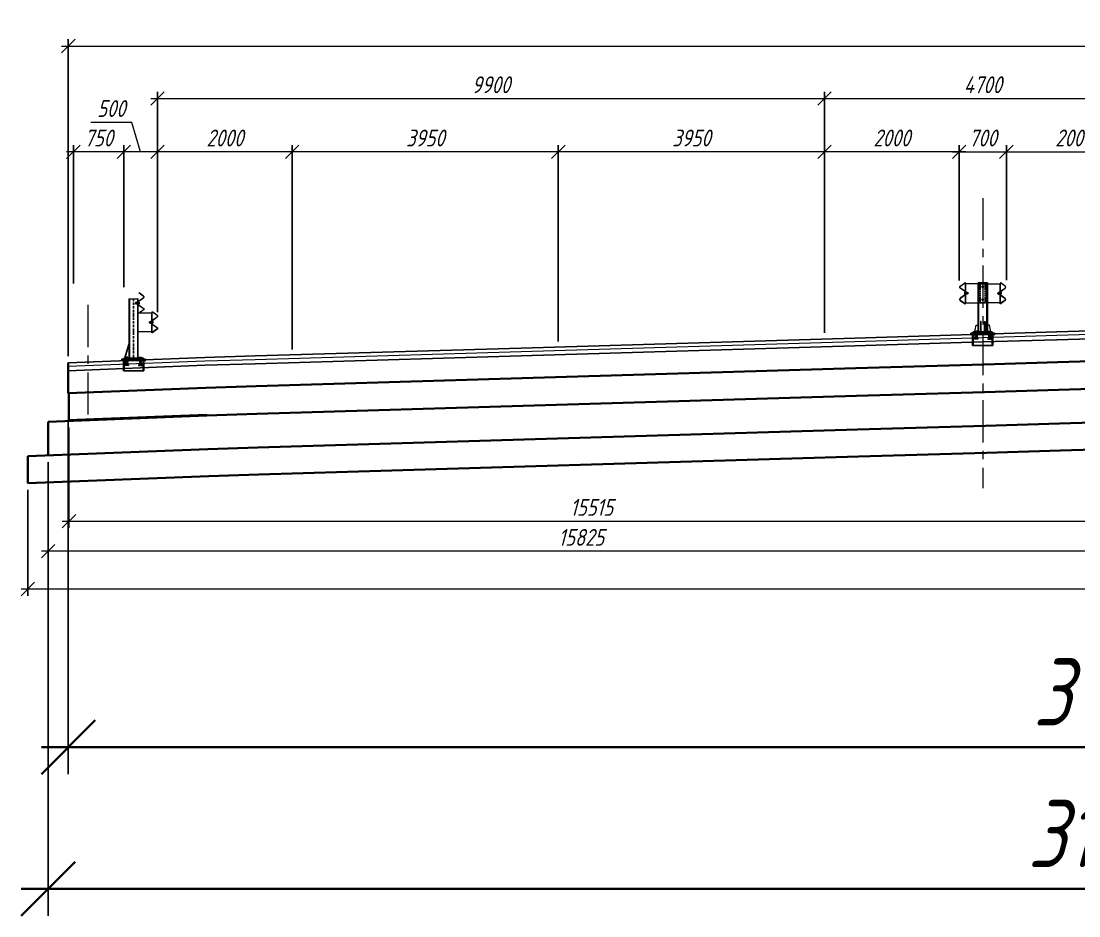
# Model space of a CAD drawing. Header units: millimetres. Extents: x 263685 to 14136308, y -2404013 to 2433772.
# Drawn here: x 6653597 to 6669297, y -219223 to -205944 of the extents above; entities that cross this region are included whole.
import ezdxf

# ---------------------------------------------------------------- set-up
doc = ezdxf.new("R2010")
doc.units = ezdxf.units.MM
for name, pattern in [('ACAD_ISO02W100', [15, 12, -3]), ('ACAD_ISO10W100', [18.5, 12, -3, 0.5, -3]), ('осевая', [2, 1.25, -0.25, 0.25, -0.25])]:
    doc.linetypes.add(name, pattern=pattern)
for name, color, linetype, lineweight in [('1-Бетон', 106, 'Continuous', 35), ('1-Тонкая', 5, 'Continuous', 20), ('ИС_Ось', 3, 'осевая', 18), ('ИС_Размер', 3, 'Continuous', 18)]:
    doc.layers.add(name, color=color, linetype=linetype, lineweight=lineweight)
doc.layers.add('Красный поперечник', color=1, linetype='Continuous')
doc.styles.add('0', font='isocpeur.ttf', dxfattribs={"width": 0.8, "oblique": 15})
doc.dimstyles.new('М100', dxfattribs={"dimscale": 100, "dimtxt": 2.5, "dimasz": 2, "dimexe": 1, "dimexo": 1, "dimgap": 0.8, "dimtad": 1, "dimdec": 0, "dimzin": 0, "dimdsep": 46, "dimtxsty": '0', "dimblk": 'OBLIQUE', "dimcen": 0.09, "dimdle": 1, "dimclrd": 256, "dimclre": 256, "dimclrt": 256, "dimadec": 4, "dimazin": 0, "dimtfac": 1, "dimtdec": 0, "dimtmove": 1, "dimatfit": 2, "dimfxl": 1, "dimtolj": 1, "dimtzin": 0, "dimlwd": -1, "dimarcsym": 0})
doc.dimstyles.new('М400нов', dxfattribs={"dimscale": 400, "dimtxt": 2.5, "dimasz": 2, "dimexe": 1, "dimexo": 1, "dimgap": 0.8, "dimtad": 1, "dimdec": 0, "dimzin": 0, "dimdsep": 46, "dimtxsty": '0', "dimblk": 'OBLIQUE', "dimcen": 0.09, "dimdle": 1, "dimclrd": 256, "dimclre": 256, "dimclrt": 256, "dimadec": 4, "dimazin": 0, "dimtfac": 1, "dimtdec": 0, "dimtmove": 1, "dimatfit": 2, "dimfxl": 1, "dimtolj": 1, "dimtzin": 0, "dimlwd": -1, "dimarcsym": 0})

# ---------------------------------------------------------------- blocks, each defined once
blk = doc.blocks.new('БР09')
at = {"lineweight": 15}
for p, q in [((-783, 48), (-724, 91)), ((-722, -28), (-783, 15)), ((-780, 45), (-722, 88)), ((-720, -25), (-780, 18)), ((-709, -874), (-709, 6)), ((-569, 6), (-709, 6)), ((-702, -874), (-702, 6)), ((-576, 6), (-576, -874)), ((-569, 6), (-569, -874)), ((-722, -90), (-783, -133)), ((-720, -93), (-780, -136)), ((-713, -44), (-713, -74)), ((-699, -37), (-702, -37)), ((-702, -37), (-702, -81)), ((-702, -81), (-699, -81)), ((-699, -81), (-699, -37)), ((-684, -46), (-699, -46)), ((-688, -54), (-699, -54)), ((-688, -65), (-699, -65)), ((-684, -72), (-699, -72)), ((-684, -46), (-690, -46)), ((-684, -72), (-690, -72)), ((-683, -49), (-683, -69)), ((-683, -49), (-683, -69)), ((-675, -46), (-682, -46)), ((-675, -72), (-682, -72)), ((-674, -49), (-674, -69)), ((-662, -54), (-674, -54)), ((-662, -65), (-674, -65)), ((-662, -54), (-662, -65)), ((-985, -237), (-924, -193)), ((-924, -313), (-985, -270)), ((-982, -240), (-922, -196)), ((-922, -310), (-982, -267)), ((-911, -188), (-917, -189)), ((-910, -192), (-916, -193)), ((-911, -188), (-910, -192)), ((-709, -204), (-911, -204)), ((-911, -204), (-911, -484)), ((-907, -204), (-907, -484)), ((-783, -166), (-734, -202)), ((-780, -163), (-732, -199)), ((-924, -375), (-985, -418)), ((-985, -451), (-924, -496)), ((-922, -378), (-982, -421)), ((-982, -448), (-922, -492)), ((-915, -329), (-915, -359)), ((-917, -499), (-911, -500)), ((-916, -495), (-910, -496)), ((-911, -484), (-709, -484)), ((-911, -500), (-910, -496)), ((-755, -874), (-755, -864)), ((-723, -864), (-755, -864)), ((-755, -874), (-755, -864)), ((-729, -864), (-755, -864)), ((-739, -874), (-755, -874)), ((-723, -874), (-755, -874)), ((-746, -874), (-746, -864)), ((-746, -874), (-746, -864)), ((-746, -874), (-746, -864)), ((-746, -874), (-746, -864)), ((-732, -874), (-732, -864)), ((-732, -874), (-732, -864)), ((-732, -874), (-732, -864)), ((-732, -874), (-732, -864)), ((-732, -874), (-732, -864)), ((-732, -874), (-732, -864)), ((-732, -874), (-732, -864)), ((-732, -874), (-732, -864)), ((-732, -874), (-732, -864)), ((-732, -874), (-732, -864)), ((-725, -864), (-729, -864)), ((-723, -872), (-723, -864)), ((-723, -874), (-723, -866)), ((-723, -874), (-723, -866)), ((-723, -872), (-723, -866)), ((-723, -874), (-723, -866)), ((-723, -874), (-723, -866)), ((-555, -872), (-555, -864)), ((-555, -864), (-523, -864)), ((-555, -874), (-555, -866)), ((-555, -874), (-555, -866)), ((-555, -872), (-555, -866)), ((-555, -874), (-555, -866)), ((-555, -874), (-555, -866)), ((-555, -874), (-523, -874)), ((-553, -864), (-549, -864)), ((-549, -864), (-523, -864)), ((-546, -874), (-546, -864)), ((-546, -874), (-546, -864)), ((-546, -874), (-546, -864)), ((-546, -874), (-546, -864)), ((-546, -874), (-546, -864)), ((-546, -874), (-546, -864)), ((-546, -874), (-546, -864)), ((-546, -874), (-546, -864)), ((-546, -874), (-546, -864)), ((-546, -874), (-546, -864)), ((-539, -874), (-523, -874)), ((-532, -874), (-532, -864)), ((-532, -874), (-532, -864)), ((-532, -874), (-532, -864)), ((-532, -874), (-532, -864)), ((-523, -874), (-523, -864)), ((-523, -874), (-523, -864))]:
    blk.add_line(p, q, dxfattribs=at)
for p, q in [((-724, 91), (-722, 88)), ((-734, -202), (-732, -199))]:
    blk.add_line(p, q)
at = {"lineweight": 15, "ltscale": 5}
for p, q in [((-904, -322), (-907, -322)), ((-907, -322), (-907, -366)), ((-907, -366), (-904, -366)), ((-904, -366), (-904, -322))]:
    blk.add_line(p, q, dxfattribs=at)
at = {"color": 7, "lineweight": 15}
for p, q in [((-890, -331), (-904, -331)), ((-893, -339), (-904, -339)), ((-893, -350), (-904, -350)), ((-890, -357), (-904, -357)), ((-890, -331), (-895, -331)), ((-890, -357), (-895, -357)), ((-889, -334), (-889, -354)), ((-889, -334), (-889, -354)), ((-881, -331), (-888, -331)), ((-881, -357), (-888, -357)), ((-880, -334), (-880, -354)), ((-868, -339), (-880, -339)), ((-868, -350), (-880, -350)), ((-868, -339), (-868, -350))]:
    blk.add_line(p, q, dxfattribs=at)
at = {"linetype": 'Continuous'}
for p, q in [((-789, -1064), (-789, -914)), ((-779, -914), (-779, -1064)), ((-499, -914), (-499, -1064)), ((-489, -1064), (-489, -914)), ((-489, -1064), (-789, -1064))]:
    blk.add_line(p, q, dxfattribs=at)
at = {"color": 3, "linetype": 'ACAD_ISO02W100', "lineweight": 15, "ltscale": 2}
for p, q in [((-752, -894), (-752, -914)), ((-751, -914), (-751, -974)), ((-750, -894), (-750, -914)), ((-728, -894), (-728, -914)), ((-727, -914), (-727, -974)), ((-726, -894), (-726, -914)), ((-552, -894), (-552, -914)), ((-551, -914), (-551, -974)), ((-550, -894), (-550, -914)), ((-528, -894), (-528, -914)), ((-527, -914), (-527, -974)), ((-526, -894), (-526, -914))]:
    blk.add_line(p, q, dxfattribs=at)
at = {"linetype": 'ACAD_ISO10W100', "ltscale": 2.5}
for p, q in [((-739, -888), (-739, -986)), ((-539, -888), (-539, -986))]:
    blk.add_line(p, q, dxfattribs=at)
at = {"linetype": 'ACAD_ISO10W100', "ltscale": 3}
blk.add_lwpolyline([(-639, 6), (-639, -874)], dxfattribs=at)
at = {"lineweight": 15}
blk.add_lwpolyline([(-713, -44), (-716, -44, 0.414214), (-722, -50), (-722, -57), (-719, -57), (-719, -61), (-722, -61), (-722, -68, 0.414214), (-716, -74), (-713, -74), (-713, -44)], format="xyb", dxfattribs=at)
at = {"color": 7, "lineweight": 15}
blk.add_lwpolyline([(-915, -329), (-918, -329, 0.414214), (-924, -335), (-924, -342), (-921, -342), (-921, -346), (-924, -346), (-924, -353, 0.414214), (-918, -359), (-915, -359), (-915, -329)], format="xyb", dxfattribs=at)
blk.add_lwpolyline([(-569, -676), (-509, -874)])
at = {"linetype": 'Continuous'}
for points in [[(-639, -894), (-814, -894), (-814, -914), (-639, -914)], [(-639, -894), (-464, -894), (-464, -914), (-639, -914)]]:
    blk.add_lwpolyline(points, dxfattribs=at)
blk.add_lwpolyline([(-464, -914), (-814, -914), (-814, -894), (-464, -894)], close=True, dxfattribs=at)
at = {"lineweight": 15}
blk.add_lwpolyline([(-779, -894), (-499, -894), (-499, -874), (-779, -874)], close=True, dxfattribs=at)
at = {"color": 3, "linetype": 'ACAD_ISO02W100', "lineweight": 15, "ltscale": 2}
for points in [[(-753, -914), (-725, -914), (-725, -974), (-753, -974)], [(-525, -914), (-553, -914), (-553, -974), (-525, -974)], [(-764, -974), (-714, -974), (-714, -984), (-764, -984)], [(-514, -974), (-564, -974), (-564, -984), (-514, -984)]]:
    blk.add_lwpolyline(points, close=True, dxfattribs=at)
at = {"lineweight": 15}
for centre, radius, start, end in [((-772, 31), 20, 122.4532, 237.5468), ((-772, 31), 16, 122.4532, 237.5468), ((-772, -150), 20, 122.4532, 237.5468), ((-772, -150), 16, 122.4532, 237.5468), ((-733, -45), 20, 0, 57.5468), ((-733, -73), 20, 302.4532, 0), ((-733, -45), 24, 0, 57.5468), ((-733, -73), 24, 302.4532, 0), ((-974, -254), 20, 122.4532, 237.5468), ((-974, -254), 16, 122.4532, 237.5468), ((-913, -209), 20, 101.3099, 126.1874), ((-935, -330), 20, 0, 57.5468), ((-913, -209), 16, 101.3099, 126.1874), ((-935, -330), 24, 0, 57.5468), ((-913, -479), 20, 233.8126, 258.6901), ((-913, -479), 16, 233.8126, 258.6901), ((-753, -866), 2, 90, 180), ((-753, -872), 2, 180, 270), ((-748, -866), 2, 0, 90), ((-748, -872), 2, 270, 0), ((-744, -866), 2, 90, 180), ((-744, -872), 2, 180, 270), ((-734, -866), 2, 0, 90), ((-734, -872), 2, 270, 0), ((-730, -866), 2, 90, 180), ((-730, -872), 2, 180, 270), ((-725, -866), 2, 359.9996, 90), ((-725, -872), 2, 270, 0), ((-553, -866), 2, 90, 180.0004), ((-553, -872), 2, 180, 270), ((-548, -866), 2, 0, 90), ((-548, -872), 2, 270, 0), ((-544, -866), 2, 90, 180), ((-544, -872), 2, 180, 270), ((-534, -866), 2, 0, 90), ((-534, -872), 2, 270, 0), ((-530, -866), 2, 90, 180), ((-530, -872), 2, 180, 270), ((-525, -866), 2, 0, 90), ((-525, -872), 2, 270, 0)]:
    blk.add_arc(centre, radius, start, end, dxfattribs=at)
at = {"lineweight": 15, "ltscale": 0.2}
for centre, radius, start, end in [((-974, -435), 20, 122.4532, 237.5468), ((-974, -435), 16, 122.4532, 237.5468), ((-935, -358), 20, 302.4532, 0), ((-935, -358), 24, 302.4532, 0)]:
    blk.add_arc(centre, radius, start, end, dxfattribs=at)
at = {"lineweight": 15, "extrusion": (0, 0, -1)}
for centre, major_axis, start_param, end_param in [((-688, -49), (-3.23, 3.23), 2.356194, 3.926991), ((-688, -58), (3.23, 3.23), -0.785398, 0.785398), ((-688, -60), (-3.23, 3.23), 2.356194, 3.926991), ((-688, -69), (3.23, 3.23), -0.785398, 0.785398), ((-688, -49), (-3.23, 3.23), 1.691386, 2.356194), ((-688, -69), (3.23, 3.23), 0.785398, 1.450207), ((-679, -49), (3.23, 3.23), 3.926991, 4.5918), ((-679, -49), (-3.23, 3.23), 3.926991, 5.497787), ((-679, -58), (3.23, 3.23), 3.926991, 5.497787), ((-679, -60), (-3.23, 3.23), 3.926991, 5.497787), ((-679, -69), (3.23, 3.23), 3.926991, 5.497787), ((-679, -69), (-3.23, 3.23), 4.832978, 5.497787), ((-679, -49), (3.23, 3.23), 0.785398, 2.356194), ((-679, -58), (-3.23, 3.23), 0.785398, 2.356194), ((-679, -60), (3.23, 3.23), 0.785398, 2.356194), ((-679, -69), (-3.23, 3.23), 0.785398, 2.356194), ((-679, -49), (-3.23, 3.23), 1.691386, 2.356194), ((-679, -69), (3.23, 3.23), 0.785398, 1.450207)]:
    blk.add_ellipse(centre, major_axis=major_axis, ratio=1, start_param=start_param, end_param=end_param, dxfattribs=at)
at = {"color": 7, "lineweight": 15, "extrusion": (0, 0, -1)}
for centre, major_axis, start_param, end_param in [((-893, -334), (-3.23, 3.23), 2.356194, 3.926991), ((-893, -343), (3.23, 3.23), -0.785398, 0.785398), ((-893, -345), (-3.23, 3.23), 2.356194, 3.926991), ((-893, -354), (3.23, 3.23), -0.785398, 0.785398), ((-893, -334), (-3.23, 3.23), 1.691386, 2.356194), ((-893, -354), (3.23, 3.23), 0.785398, 1.450207), ((-884, -334), (3.23, 3.23), 3.926991, 4.5918), ((-884, -334), (-3.23, 3.23), 3.926991, 5.497787), ((-884, -343), (3.23, 3.23), 3.926991, 5.497787), ((-884, -345), (-3.23, 3.23), 3.926991, 5.497787), ((-884, -354), (3.23, 3.23), 3.926991, 5.497787), ((-884, -354), (-3.23, 3.23), 4.832978, 5.497787), ((-884, -334), (3.23, 3.23), 0.785398, 2.356194), ((-884, -343), (-3.23, 3.23), 0.785398, 2.356194), ((-884, -345), (3.23, 3.23), 0.785398, 2.356194), ((-884, -354), (-3.23, 3.23), 0.785398, 2.356194), ((-884, -334), (-3.23, 3.23), 1.691386, 2.356194), ((-884, -354), (3.23, 3.23), 0.785398, 1.450207)]:
    blk.add_ellipse(centre, major_axis=major_axis, ratio=1, start_param=start_param, end_param=end_param, dxfattribs=at)
blk = doc.blocks.new('_OBLIQUE')
at = {"color": 0, "linetype": 'ByBlock', "lineweight": -2}
blk.add_line((0.5, 0.5), (-0.5, -0.5), dxfattribs=at)
blk = doc.blocks.new('*D610')
at = {"layer": 'Defpoints', "color": 0, "linetype": 'Continuous', "transparency": 16777216}
for p in [(6670221, -207093), (6670221, -210429), (6665521, -210670)]:
    blk.add_point(p, dxfattribs=at)
at = {"layer": 'ИС_Размер', "lineweight": -2, "transparency": 16777216}
for p, q in [((6665521, -210570), (6665521, -206993)), ((6670221, -210329), (6670221, -206993))]:
    blk.add_line(p, q, dxfattribs=at)
at = {"layer": 'ИС_Размер', "transparency": 16777216}
blk.add_line((6665421, -207093), (6670321, -207093), dxfattribs=at)
at = {"layer": 'ИС_Размер', "linetype": 'Continuous', "transparency": 16777216, "xscale": 200, "yscale": 200, "zscale": 200, "rotation": 180}
blk.add_blockref('_OBLIQUE', (6665521, -207093), dxfattribs=at)
at = {"layer": 'ИС_Размер', "linetype": 'Continuous', "transparency": 16777216, "xscale": 200, "yscale": 200, "zscale": 200}
blk.add_blockref('_OBLIQUE', (6670221, -207093), dxfattribs=at)
at = {"layer": 'ИС_Размер', "linetype": 'Continuous', "transparency": 16777216, "insert": (6667871, -206888), "char_height": 250, "attachment_point": 5, "style": '0'}
blk.add_mtext('\\A1;4700', dxfattribs=at)
blk = doc.blocks.new('*D611')
at = {"layer": 'Defpoints', "color": 0, "transparency": 16777216}
for p in [(6670221, -207883), (6668222, -209886), (6670221, -210429)]:
    blk.add_point(p, dxfattribs=at)
at = {"layer": 'ИС_Размер', "lineweight": -2, "transparency": 16777216}
for p, q in [((6668222, -209786), (6668222, -207783)), ((6670221, -210329), (6670221, -207783))]:
    blk.add_line(p, q, dxfattribs=at)
at = {"layer": 'ИС_Размер', "transparency": 16777216}
blk.add_line((6668122, -207883), (6670321, -207883), dxfattribs=at)
at = {"layer": 'ИС_Размер', "transparency": 16777216, "xscale": 200, "yscale": 200, "zscale": 200, "rotation": 180}
blk.add_blockref('_OBLIQUE', (6668222, -207883), dxfattribs=at)
at = {"layer": 'ИС_Размер', "transparency": 16777216, "xscale": 200, "yscale": 200, "zscale": 200}
blk.add_blockref('_OBLIQUE', (6670221, -207883), dxfattribs=at)
at = {"layer": 'ИС_Размер', "transparency": 16777216, "insert": (6669221, -207678), "char_height": 250, "attachment_point": 5, "style": '0'}
blk.add_mtext('\\A1;2000', dxfattribs=at)
blk = doc.blocks.new('*D617')
at = {"layer": 'Defpoints', "color": 0, "linetype": 'Continuous', "transparency": 16777216}
for p in [(6685321, -206313), (6685321, -210066), (6654297, -211017)]:
    blk.add_point(p, dxfattribs=at)
at = {"layer": 'ИС_Размер', "lineweight": -2, "transparency": 16777216}
for p, q in [((6654297, -210917), (6654297, -206213)), ((6685321, -209966), (6685321, -206213))]:
    blk.add_line(p, q, dxfattribs=at)
at = {"layer": 'ИС_Размер', "transparency": 16777216}
blk.add_line((6654197, -206313), (6685421, -206313), dxfattribs=at)
at = {"layer": 'ИС_Размер', "linetype": 'Continuous', "transparency": 16777216, "xscale": 200, "yscale": 200, "zscale": 200, "rotation": 180}
blk.add_blockref('_OBLIQUE', (6654297, -206313), dxfattribs=at)
at = {"layer": 'ИС_Размер', "linetype": 'Continuous', "transparency": 16777216, "xscale": 200, "yscale": 200, "zscale": 200}
blk.add_blockref('_OBLIQUE', (6685321, -206313), dxfattribs=at)
at = {"layer": 'ИС_Размер', "linetype": 'Continuous', "transparency": 16777216, "insert": (6669809, -206108), "char_height": 250, "attachment_point": 5, "style": '0'}
blk.add_mtext('\\A1;31024', dxfattribs=at)
blk = doc.blocks.new('*D619')
at = {"layer": 'Defpoints', "color": 0, "transparency": 16777216}
for p in [(6668222, -207883), (6667521, -209892), (6668222, -209886)]:
    blk.add_point(p, dxfattribs=at)
at = {"layer": 'ИС_Размер', "lineweight": -2, "transparency": 16777216}
for p, q in [((6667521, -209792), (6667521, -207783)), ((6668222, -209786), (6668222, -207783))]:
    blk.add_line(p, q, dxfattribs=at)
at = {"layer": 'ИС_Размер', "transparency": 16777216}
blk.add_line((6667421, -207883), (6668322, -207883), dxfattribs=at)
at = {"layer": 'ИС_Размер', "transparency": 16777216, "xscale": 200, "yscale": 200, "zscale": 200, "rotation": 180}
blk.add_blockref('_OBLIQUE', (6667521, -207883), dxfattribs=at)
at = {"layer": 'ИС_Размер', "transparency": 16777216, "xscale": 200, "yscale": 200, "zscale": 200}
blk.add_blockref('_OBLIQUE', (6668222, -207883), dxfattribs=at)
at = {"layer": 'ИС_Размер', "transparency": 16777216, "insert": (6667871, -207678), "char_height": 250, "attachment_point": 5, "style": '0'}
blk.add_mtext('\\A1;700', dxfattribs=at)
blk = doc.blocks.new('*D620')
at = {"layer": 'Defpoints', "color": 0, "transparency": 16777216}
for p in [(6665521, -207883), (6667521, -209892), (6665521, -210670)]:
    blk.add_point(p, dxfattribs=at)
at = {"layer": 'ИС_Размер', "lineweight": -2, "transparency": 16777216}
for p, q in [((6665521, -210570), (6665521, -207783)), ((6667521, -209792), (6667521, -207783))]:
    blk.add_line(p, q, dxfattribs=at)
at = {"layer": 'ИС_Размер', "transparency": 16777216}
blk.add_line((6667621, -207883), (6665421, -207883), dxfattribs=at)
at = {"layer": 'ИС_Размер', "transparency": 16777216, "xscale": 200, "yscale": 200, "zscale": 200, "rotation": 180}
blk.add_blockref('_OBLIQUE', (6665521, -207883), dxfattribs=at)
at = {"layer": 'ИС_Размер', "transparency": 16777216, "xscale": 200, "yscale": 200, "zscale": 200}
blk.add_blockref('_OBLIQUE', (6667521, -207883), dxfattribs=at)
at = {"layer": 'ИС_Размер', "transparency": 16777216, "insert": (6666521, -207678), "char_height": 250, "attachment_point": 5, "style": '0'}
blk.add_mtext('\\A1;2000', dxfattribs=at)
blk = doc.blocks.new('*D621')
at = {"layer": 'Defpoints', "color": 0, "linetype": 'Continuous', "transparency": 16777216}
for p in [(6661571, -207883), (6665521, -210670), (6661571, -210796)]:
    blk.add_point(p, dxfattribs=at)
at = {"layer": 'ИС_Размер', "lineweight": -2, "transparency": 16777216}
for p, q in [((6661571, -210696), (6661571, -207783)), ((6665521, -210570), (6665521, -207783))]:
    blk.add_line(p, q, dxfattribs=at)
at = {"layer": 'ИС_Размер', "transparency": 16777216}
blk.add_line((6665621, -207883), (6661471, -207883), dxfattribs=at)
at = {"layer": 'ИС_Размер', "linetype": 'Continuous', "transparency": 16777216, "xscale": 200, "yscale": 200, "zscale": 200, "rotation": 180}
blk.add_blockref('_OBLIQUE', (6661571, -207883), dxfattribs=at)
at = {"layer": 'ИС_Размер', "linetype": 'Continuous', "transparency": 16777216, "xscale": 200, "yscale": 200, "zscale": 200}
blk.add_blockref('_OBLIQUE', (6665521, -207883), dxfattribs=at)
at = {"layer": 'ИС_Размер', "linetype": 'Continuous', "transparency": 16777216, "insert": (6663546, -207678), "char_height": 250, "attachment_point": 5, "style": '0'}
blk.add_mtext('\\A1;3950', dxfattribs=at)
blk = doc.blocks.new('*D622')
at = {"layer": 'Defpoints', "color": 0, "linetype": 'Continuous', "transparency": 16777216}
for p in [(6657621, -207883), (6661571, -210796), (6657621, -210917)]:
    blk.add_point(p, dxfattribs=at)
at = {"layer": 'ИС_Размер', "lineweight": -2, "transparency": 16777216}
for p, q in [((6657621, -210817), (6657621, -207783)), ((6661571, -210696), (6661571, -207783))]:
    blk.add_line(p, q, dxfattribs=at)
at = {"layer": 'ИС_Размер', "transparency": 16777216}
blk.add_line((6661671, -207883), (6657521, -207883), dxfattribs=at)
at = {"layer": 'ИС_Размер', "linetype": 'Continuous', "transparency": 16777216, "xscale": 200, "yscale": 200, "zscale": 200, "rotation": 180}
blk.add_blockref('_OBLIQUE', (6657621, -207883), dxfattribs=at)
at = {"layer": 'ИС_Размер', "linetype": 'Continuous', "transparency": 16777216, "xscale": 200, "yscale": 200, "zscale": 200}
blk.add_blockref('_OBLIQUE', (6661571, -207883), dxfattribs=at)
at = {"layer": 'ИС_Размер', "linetype": 'Continuous', "transparency": 16777216, "insert": (6659596, -207678), "char_height": 250, "attachment_point": 5, "style": '0'}
blk.add_mtext('\\A1;3950', dxfattribs=at)
blk = doc.blocks.new('*D623')
at = {"layer": 'Defpoints', "color": 0, "linetype": 'Continuous', "transparency": 16777216}
for p in [(6655621, -207883), (6655621, -210362), (6657621, -210917)]:
    blk.add_point(p, dxfattribs=at)
at = {"layer": 'ИС_Размер', "lineweight": -2, "transparency": 16777216}
for p, q in [((6655621, -210262), (6655621, -207783)), ((6657621, -210817), (6657621, -207783))]:
    blk.add_line(p, q, dxfattribs=at)
at = {"layer": 'ИС_Размер', "transparency": 16777216}
blk.add_line((6657721, -207883), (6655521, -207883), dxfattribs=at)
at = {"layer": 'ИС_Размер', "linetype": 'Continuous', "transparency": 16777216, "xscale": 200, "yscale": 200, "zscale": 200, "rotation": 180}
blk.add_blockref('_OBLIQUE', (6655621, -207883), dxfattribs=at)
at = {"layer": 'ИС_Размер', "linetype": 'Continuous', "transparency": 16777216, "xscale": 200, "yscale": 200, "zscale": 200}
blk.add_blockref('_OBLIQUE', (6657621, -207883), dxfattribs=at)
at = {"layer": 'ИС_Размер', "linetype": 'Continuous', "transparency": 16777216, "insert": (6656621, -207678), "char_height": 250, "attachment_point": 5, "style": '0'}
blk.add_mtext('\\A1;2000', dxfattribs=at)
blk = doc.blocks.new('*D624')
at = {"layer": 'Defpoints', "color": 0, "transparency": 16777216}
for p in [(6655122, -207883), (6655122, -209993), (6655621, -210362)]:
    blk.add_point(p, dxfattribs=at)
at = {"layer": 'ИС_Размер', "transparency": 16777216}
for p, q in [((6655239, -207446), (6654632, -207446)), ((6655371, -207883), (6655239, -207446)), ((6655721, -207883), (6655022, -207883))]:
    blk.add_line(p, q, dxfattribs=at)
at = {"layer": 'ИС_Размер', "lineweight": -2, "transparency": 16777216}
for p, q in [((6655122, -209893), (6655122, -207783)), ((6655621, -210262), (6655621, -207783))]:
    blk.add_line(p, q, dxfattribs=at)
at = {"layer": 'ИС_Размер', "transparency": 16777216, "xscale": 200, "yscale": 200, "zscale": 200, "rotation": 180}
blk.add_blockref('_OBLIQUE', (6655122, -207883), dxfattribs=at)
at = {"layer": 'ИС_Размер', "transparency": 16777216, "xscale": 200, "yscale": 200, "zscale": 200}
blk.add_blockref('_OBLIQUE', (6655621, -207883), dxfattribs=at)
at = {"layer": 'ИС_Размер', "transparency": 16777216, "insert": (6654935, -207241), "char_height": 250, "attachment_point": 5, "style": '0'}
blk.add_mtext('\\A1;500', dxfattribs=at)
blk = doc.blocks.new('*D625')
at = {"layer": 'Defpoints', "color": 0, "transparency": 16777216}
for p in [(6654372, -207883), (6654372, -209937), (6655122, -209993)]:
    blk.add_point(p, dxfattribs=at)
at = {"layer": 'ИС_Размер', "lineweight": -2, "transparency": 16777216}
for p, q in [((6654372, -209837), (6654372, -207783)), ((6655122, -209893), (6655122, -207783))]:
    blk.add_line(p, q, dxfattribs=at)
at = {"layer": 'ИС_Размер', "transparency": 16777216}
blk.add_line((6655222, -207883), (6654272, -207883), dxfattribs=at)
at = {"layer": 'ИС_Размер', "transparency": 16777216, "xscale": 200, "yscale": 200, "zscale": 200, "rotation": 180}
blk.add_blockref('_OBLIQUE', (6654372, -207883), dxfattribs=at)
at = {"layer": 'ИС_Размер', "transparency": 16777216, "xscale": 200, "yscale": 200, "zscale": 200}
blk.add_blockref('_OBLIQUE', (6655122, -207883), dxfattribs=at)
at = {"layer": 'ИС_Размер', "transparency": 16777216, "insert": (6654747, -207678), "char_height": 250, "attachment_point": 5, "style": '0'}
blk.add_mtext('\\A1;750', dxfattribs=at)
blk = doc.blocks.new('*D626')
at = {"layer": 'Defpoints', "color": 0, "linetype": 'Continuous', "transparency": 16777216}
for p in [(6665521, -207093), (6655621, -210362), (6665521, -210670)]:
    blk.add_point(p, dxfattribs=at)
at = {"layer": 'ИС_Размер', "lineweight": -2, "transparency": 16777216}
for p, q in [((6655621, -210262), (6655621, -206993)), ((6665521, -210570), (6665521, -206993))]:
    blk.add_line(p, q, dxfattribs=at)
at = {"layer": 'ИС_Размер', "transparency": 16777216}
blk.add_line((6655521, -207093), (6665621, -207093), dxfattribs=at)
at = {"layer": 'ИС_Размер', "linetype": 'Continuous', "transparency": 16777216, "xscale": 200, "yscale": 200, "zscale": 200, "rotation": 180}
blk.add_blockref('_OBLIQUE', (6655621, -207093), dxfattribs=at)
at = {"layer": 'ИС_Размер', "linetype": 'Continuous', "transparency": 16777216, "xscale": 200, "yscale": 200, "zscale": 200}
blk.add_blockref('_OBLIQUE', (6665521, -207093), dxfattribs=at)
at = {"layer": 'ИС_Размер', "linetype": 'Continuous', "transparency": 16777216, "insert": (6660571, -206888), "char_height": 250, "attachment_point": 5, "style": '0'}
blk.add_mtext('\\A1;9900', dxfattribs=at)
blk = doc.blocks.new('Барьерка1')
at = {"lineweight": 15}
for p, q in [((1026, 1457), (1026, 727)), ((1034, 1457), (1034, 727)), ((1159, 727), (1159, 1457)), ((1166, 727), (1166, 1457)), ((1166, 1441), (1356, 1441)), ((1352, 1441), (1352, 1160)), ((1356, 1457), (1355, 1453)), ((1355, 1453), (1361, 1451)), ((1356, 1457), (1362, 1455)), ((1356, 1441), (1356, 1160)), ((1428, 1405), (1367, 1449)), ((1430, 1408), (1370, 1452)), ((1360, 1316), (1360, 1285)), ((1367, 1335), (1428, 1377)), ((1367, 1266), (1428, 1224)), ((1370, 1331), (1430, 1374)), ((1370, 1270), (1430, 1227)), ((1356, 1160), (1166, 1160)), ((1361, 1150), (1355, 1148)), ((1356, 1144), (1355, 1148)), ((1362, 1146), (1356, 1144)), ((1428, 1196), (1367, 1152)), ((1430, 1193), (1370, 1149)), ((980, 727), (980, 737)), ((1012, 737), (980, 737)), ((980, 727), (980, 737)), ((1006, 737), (980, 737)), ((996, 727), (980, 727)), ((1012, 727), (980, 727)), ((989, 727), (989, 737)), ((989, 727), (989, 737)), ((989, 727), (989, 737)), ((989, 727), (989, 737)), ((1003, 727), (1003, 737)), ((1003, 727), (1003, 737)), ((1003, 727), (1003, 737)), ((1003, 727), (1003, 737)), ((1003, 727), (1003, 737)), ((1003, 727), (1003, 737)), ((1003, 727), (1003, 737)), ((1003, 727), (1003, 737)), ((1003, 727), (1003, 737)), ((1003, 727), (1003, 737)), ((1010, 737), (1006, 737)), ((1012, 729), (1012, 737)), ((1012, 727), (1012, 735)), ((1012, 727), (1012, 735)), ((1012, 729), (1012, 735)), ((1012, 727), (1012, 735)), ((1012, 727), (1012, 735)), ((1180, 729), (1180, 737)), ((1180, 737), (1212, 737)), ((1180, 727), (1180, 735)), ((1180, 727), (1180, 735)), ((1180, 729), (1180, 735)), ((1180, 727), (1180, 735)), ((1180, 727), (1180, 735)), ((1180, 727), (1212, 727)), ((1182, 737), (1186, 737)), ((1186, 737), (1212, 737)), ((1189, 727), (1189, 737)), ((1189, 727), (1189, 737)), ((1189, 727), (1189, 737)), ((1189, 727), (1189, 737)), ((1189, 727), (1189, 737)), ((1189, 727), (1189, 737)), ((1189, 727), (1189, 737)), ((1189, 727), (1189, 737)), ((1189, 727), (1189, 737)), ((1189, 727), (1189, 737)), ((1196, 727), (1212, 727)), ((1203, 727), (1203, 737)), ((1203, 727), (1203, 737)), ((1203, 727), (1203, 737)), ((1203, 727), (1203, 737)), ((1212, 727), (1212, 737)), ((1212, 727), (1212, 737))]:
    blk.add_line(p, q, dxfattribs=at)
at = {"color": 3, "linetype": 'ACAD_ISO02W100', "lineweight": 15, "ltscale": 2}
for p, q in [((1063, 1441), (1166, 1441)), ((1063, 1160), (1063, 1441)), ((1138, 1160), (1138, 1441)), ((1166, 1160), (1063, 1160)), ((983, 707), (983, 687)), ((984, 687), (984, 627)), ((985, 707), (985, 687)), ((1007, 707), (1007, 687)), ((1008, 687), (1008, 627)), ((1009, 707), (1009, 687)), ((1183, 707), (1183, 687)), ((1184, 687), (1184, 627)), ((1185, 707), (1185, 687)), ((1207, 707), (1207, 687)), ((1208, 687), (1208, 627)), ((1209, 707), (1209, 687))]:
    blk.add_line(p, q, dxfattribs=at)
at = {"color": 7, "lineweight": 15}
for p, q in [((1313, 1306), (1313, 1295)), ((1313, 1306), (1325, 1306)), ((1313, 1295), (1325, 1295)), ((1325, 1311), (1325, 1290)), ((1326, 1313), (1333, 1313)), ((1326, 1288), (1333, 1288)), ((1334, 1311), (1334, 1290)), ((1334, 1311), (1334, 1290)), ((1335, 1313), (1350, 1313)), ((1335, 1313), (1340, 1313)), ((1335, 1288), (1350, 1288)), ((1335, 1288), (1340, 1288)), ((1339, 1306), (1350, 1306)), ((1339, 1295), (1350, 1295))]:
    blk.add_line(p, q, dxfattribs=at)
at = {"lineweight": 15, "ltscale": 5}
for p, q in [((1350, 1279), (1350, 1322)), ((1350, 1322), (1352, 1322)), ((1352, 1279), (1350, 1279)), ((1352, 1322), (1352, 1279))]:
    blk.add_line(p, q, dxfattribs=at)
at = {"linetype": 'Continuous'}
for p, q in [((946, 527), (946, 687)), ((956, 687), (956, 527)), ((1237, 687), (1237, 527)), ((1246, 527), (1246, 687)), ((946, 527), (1096, 527)), ((1246, 527), (1096, 527))]:
    blk.add_line(p, q, dxfattribs=at)
at = {"linetype": 'ACAD_ISO10W100', "ltscale": 2.5}
for p, q in [((996, 713), (996, 615)), ((1196, 713), (1196, 615))]:
    blk.add_line(p, q, dxfattribs=at)
at = {"lineweight": 15}
for points in [[(1167, 1457), (1026, 1457)], [(982, 727), (982, 757), (997, 827), (1027, 827)], [(1212, 727), (1212, 757), (1197, 827), (1167, 827)]]:
    blk.add_lwpolyline(points, dxfattribs=at)
at = {"color": 7, "lineweight": 15}
blk.add_lwpolyline([(1360, 1316), (1364, 1316, -0.414214), (1370, 1310), (1370, 1303), (1366, 1303), (1366, 1298), (1370, 1298), (1370, 1291, -0.414214), (1364, 1285), (1360, 1285), (1360, 1316)], format="xyb", dxfattribs=at)
at = {"lineweight": 15}
for points in [[(1071, 883), (1061, 883), (1061, 727), (1071, 727)], [(1121, 883), (1131, 883), (1131, 727), (1121, 727)], [(1236, 707), (956, 707), (956, 727), (1236, 727)]]:
    blk.add_lwpolyline(points, close=True, dxfattribs=at)
at = {"linetype": 'Continuous'}
for points in [[(1096, 707), (921, 707), (921, 687), (1096, 687)], [(1096, 707), (1271, 707), (1271, 687), (1096, 687)]]:
    blk.add_lwpolyline(points, dxfattribs=at)
blk.add_lwpolyline([(921, 687), (1271, 687), (1271, 707), (921, 707)], close=True, dxfattribs=at)
at = {"color": 3, "linetype": 'ACAD_ISO02W100', "lineweight": 15, "ltscale": 2}
for points in [[(982, 687), (1010, 687), (1010, 627), (982, 627)], [(1210, 687), (1182, 687), (1182, 627), (1210, 627)], [(971, 627), (1021, 627), (1021, 617), (971, 617)], [(1221, 627), (1171, 627), (1171, 617), (1221, 617)]]:
    blk.add_lwpolyline(points, close=True, dxfattribs=at)
at = {"lineweight": 15}
for centre in [(1096, 1396), (1096, 1205)]:
    blk.add_circle(centre, 10.9, dxfattribs=at)
for centre, radius, start, end in [((1358, 1436), 16, 53.8126, 78.6901), ((1358, 1436), 20, 53.8126, 78.6901), ((1380, 1315), 24, 122.4532, 180), ((1380, 1315), 20, 122.4532, 180), ((1419, 1391), 16, 302.4532, 57.5468), ((1419, 1391), 20, 302.4532, 57.5468), ((1358, 1165), 16, 281.3099, 306.1874), ((1358, 1165), 20, 281.3099, 306.1874), ((982, 735), 2, 90, 180), ((982, 729), 2, 180, 270), ((987, 735), 2, 0, 90), ((987, 729), 2, 270, 0), ((991, 735), 2, 90, 180), ((991, 729), 2, 180, 270), ((1001, 735), 2, 0, 90), ((1001, 729), 2, 270, 0), ((1005, 735), 2, 90, 180), ((1005, 729), 2, 180, 270), ((1010, 735), 2, 359.9996, 90), ((1010, 729), 2, 270, 0), ((1182, 735), 2, 90, 180.0004), ((1182, 729), 2, 180, 270), ((1187, 735), 2, 0, 90), ((1187, 729), 2, 270, 0), ((1191, 735), 2, 90, 180), ((1191, 729), 2, 180, 270), ((1201, 735), 2, 0, 90), ((1201, 729), 2, 270, 0), ((1205, 735), 2, 90, 180), ((1205, 729), 2, 180, 270), ((1210, 735), 2, 0, 90), ((1210, 729), 2, 270, 0)]:
    blk.add_arc(centre, radius, start, end, dxfattribs=at)
at = {"lineweight": 15, "ltscale": 0.2}
for centre, radius, start, end in [((1380, 1286), 24, 180, 237.5468), ((1380, 1286), 20, 180, 237.5468), ((1419, 1210), 16, 302.4532, 57.5468), ((1419, 1210), 20, 302.4532, 57.5468)]:
    blk.add_arc(centre, radius, start, end, dxfattribs=at)
at = {"color": 7, "lineweight": 15}
for centre, major_axis, start_param, end_param in [((1329, 1310), (3.23, 3.23), 1.691386, 2.356194), ((1329, 1311), (-3.23, 3.23), 0.785398, 2.356194), ((1329, 1301), (3.23, 3.23), 0.785398, 2.356194), ((1329, 1300), (-3.23, 3.23), 0.785398, 2.356194), ((1329, 1290), (3.23, 3.23), 0.785398, 2.356194), ((1329, 1290), (-3.23, 3.23), 0.785398, 1.450207), ((1329, 1311), (3.23, 3.23), 3.926991, 5.497787), ((1329, 1301), (-3.23, 3.23), 3.926991, 5.497787), ((1329, 1300), (3.23, 3.23), 3.926991, 5.497787), ((1329, 1290), (-3.23, 3.23), 3.926991, 5.497787), ((1329, 1310), (-3.23, 3.23), 3.926991, 4.5918), ((1329, 1290), (3.23, 3.23), 4.832978, 5.497787), ((1339, 1310), (3.23, 3.23), 1.691386, 2.356194), ((1339, 1311), (3.23, 3.23), 2.356194, 3.926991), ((1339, 1301), (-3.23, 3.23), -0.785398, 0.785398), ((1339, 1300), (3.23, 3.23), 2.356194, 3.926991), ((1339, 1290), (-3.23, 3.23), -0.785398, 0.785398), ((1339, 1290), (-3.23, 3.23), 0.785398, 1.450207)]:
    blk.add_ellipse(centre, major_axis=major_axis, ratio=1, start_param=start_param, end_param=end_param, dxfattribs=at)
blk = doc.blocks.new('*D628')
at = {"layer": 'Defpoints', "color": 0, "linetype": 'Continuous', "transparency": 16777216}
for p in [(6669822, -211181), (6654307, -211877), (6669822, -213365)]:
    blk.add_point(p, dxfattribs=at)
at = {"layer": 'ИС_Размер', "lineweight": -2, "transparency": 16777216}
for p, q in [((6669822, -211281), (6669822, -213465)), ((6654307, -211977), (6654307, -213465))]:
    blk.add_line(p, q, dxfattribs=at)
at = {"layer": 'ИС_Размер', "transparency": 16777216}
blk.add_line((6654207, -213365), (6669922, -213365), dxfattribs=at)
at = {"layer": 'ИС_Размер', "linetype": 'Continuous', "transparency": 16777216, "xscale": 200, "yscale": 200, "zscale": 200, "rotation": 180}
blk.add_blockref('_OBLIQUE', (6654307, -213365), dxfattribs=at)
at = {"layer": 'ИС_Размер', "linetype": 'Continuous', "transparency": 16777216, "xscale": 200, "yscale": 200, "zscale": 200}
blk.add_blockref('_OBLIQUE', (6669822, -213365), dxfattribs=at)
at = {"layer": 'ИС_Размер', "linetype": 'Continuous', "transparency": 16777216, "insert": (6662065, -213160), "char_height": 250, "attachment_point": 5, "style": '0'}
blk.add_mtext('\\A1;15515', dxfattribs=at)
blk = doc.blocks.new('*D756')
at = {"layer": 'Defpoints', "color": 0, "linetype": 'Continuous', "transparency": 16777216}
for p in [(6653997, -212387), (6669822, -212292), (6653997, -213811)]:
    blk.add_point(p, dxfattribs=at)
at = {"layer": 'ИС_Размер', "lineweight": -2, "transparency": 16777216}
for p, q in [((6669822, -212392), (6669822, -213911)), ((6653997, -212487), (6653997, -213911))]:
    blk.add_line(p, q, dxfattribs=at)
at = {"layer": 'ИС_Размер', "transparency": 16777216}
blk.add_line((6669922, -213811), (6653897, -213811), dxfattribs=at)
at = {"layer": 'ИС_Размер', "linetype": 'Continuous', "transparency": 16777216, "xscale": 200, "yscale": 200, "zscale": 200, "rotation": 180}
blk.add_blockref('_OBLIQUE', (6653997, -213811), dxfattribs=at)
at = {"layer": 'ИС_Размер', "linetype": 'Continuous', "transparency": 16777216, "xscale": 200, "yscale": 200, "zscale": 200}
blk.add_blockref('_OBLIQUE', (6669822, -213811), dxfattribs=at)
at = {"layer": 'ИС_Размер', "linetype": 'Continuous', "transparency": 16777216, "insert": (6661910, -213606), "char_height": 250, "attachment_point": 5, "style": '0'}
blk.add_mtext('\\A1;15825', dxfattribs=at)
blk = doc.blocks.new('*D757')
at = {"layer": 'Defpoints', "color": 0, "linetype": 'Continuous', "transparency": 16777216}
for p in [(6685997, -211807), (6653697, -212799), (6653697, -214373)]:
    blk.add_point(p, dxfattribs=at)
at = {"layer": 'ИС_Размер', "lineweight": -2, "transparency": 16777216}
for p, q in [((6685997, -211907), (6685997, -214473)), ((6653697, -212899), (6653697, -214473))]:
    blk.add_line(p, q, dxfattribs=at)
at = {"layer": 'ИС_Размер', "transparency": 16777216}
blk.add_line((6686097, -214373), (6653597, -214373), dxfattribs=at)
at = {"layer": 'ИС_Размер', "linetype": 'Continuous', "transparency": 16777216, "xscale": 200, "yscale": 200, "zscale": 200, "rotation": 180}
blk.add_blockref('_OBLIQUE', (6653697, -214373), dxfattribs=at)
at = {"layer": 'ИС_Размер', "linetype": 'Continuous', "transparency": 16777216, "xscale": 200, "yscale": 200, "zscale": 200}
blk.add_blockref('_OBLIQUE', (6685997, -214373), dxfattribs=at)
at = {"layer": 'ИС_Размер', "linetype": 'Continuous', "transparency": 16777216, "insert": (6669847, -214168), "char_height": 250, "attachment_point": 5, "style": '0'}
blk.add_mtext('\\A1;32300', dxfattribs=at)
blk = doc.blocks.new('*D759')
at = {"layer": '1-Бетон', "lineweight": -2, "transparency": 16777216}
for p, q in [((6685397, -210914), (6685397, -217120)), ((6654297, -211867), (6654297, -217120))]:
    blk.add_line(p, q, dxfattribs=at)
at = {"layer": '1-Бетон', "transparency": 16777216}
blk.add_line((6653897, -216720), (6685797, -216720), dxfattribs=at)
at = {"layer": 'Defpoints', "color": 0, "transparency": 16777216}
for p in [(6685397, -210514), (6654297, -211467), (6685397, -216720)]:
    blk.add_point(p, dxfattribs=at)
at = {"layer": '1-Бетон', "transparency": 16777216, "xscale": 800, "yscale": 800, "zscale": 800, "rotation": 180}
blk.add_blockref('_OBLIQUE', (6654297, -216720), dxfattribs=at)
at = {"layer": '1-Бетон', "transparency": 16777216, "xscale": 800, "yscale": 800, "zscale": 800}
blk.add_blockref('_OBLIQUE', (6685397, -216720), dxfattribs=at)
at = {"layer": '1-Бетон', "transparency": 16777216, "insert": (6669847, -215900), "char_height": 1000, "attachment_point": 5, "style": '0'}
blk.add_mtext('\\A1;31100', dxfattribs=at)
blk = doc.blocks.new('*D777')
at = {"layer": '1-Бетон', "lineweight": -2, "transparency": 16777216}
for p, q in [((6685697, -211815), (6685697, -219223)), ((6653997, -212787), (6653997, -219223))]:
    blk.add_line(p, q, dxfattribs=at)
at = {"layer": '1-Бетон', "transparency": 16777216}
blk.add_line((6653597, -218823), (6686097, -218823), dxfattribs=at)
at = {"layer": 'Defpoints', "color": 0, "transparency": 16777216}
for p in [(6685697, -211415), (6653997, -212387), (6685697, -218823)]:
    blk.add_point(p, dxfattribs=at)
at = {"layer": '1-Бетон', "transparency": 16777216, "xscale": 800, "yscale": 800, "zscale": 800, "rotation": 180}
blk.add_blockref('_OBLIQUE', (6653997, -218823), dxfattribs=at)
at = {"layer": '1-Бетон', "transparency": 16777216, "xscale": 800, "yscale": 800, "zscale": 800}
blk.add_blockref('_OBLIQUE', (6685697, -218823), dxfattribs=at)
at = {"layer": '1-Бетон', "transparency": 16777216, "insert": (6669847, -218003), "char_height": 1000, "attachment_point": 5, "style": '0'}
blk.add_mtext('\\A1;31700', dxfattribs=at)

msp = doc.modelspace()

# ---------------------------------------------------------------- linework, layer by layer
at = {"layer": '1-Бетон'}
for p, q in [((6654297.3736, -211016.9884), (6654297.3736, -211467.3483)), ((6654307.3736, -211466.9483), (6654307.3736, -211867.2681)), ((6653997.3736, -211889.6761), (6653997.3736, -212386.723)), ((6653697.3736, -212402.076), (6653697.3736, -212799.0428))]:
    msp.add_line(p, q, dxfattribs=at)
for points in [[(6654297.3736, -211467.3483), (6656337.3412, -211385.7496), (6657085.095, -211363.317), (6661035.095, -211244.817), (6665985.095, -211096.317), (6667885.095, -211039.317), (6668985.095, -211006.317), (6673935.095, -210857.817), (6677885.095, -210739.317), (6681635.095, -210626.817), (6682385.095, -210604.317), (6685397.3736, -210513.9486)], [(6653997.3736, -211889.6761), (6656351.6823, -211795.5038), (6657097.3895, -211773.1326), (6661047.3895, -211654.6326), (6665997.3895, -211506.1326), (6667897.3895, -211449.1326), (6668997.3895, -211416.1326), (6673947.3895, -211267.6326), (6677897.3895, -211149.1326), (6681647.3895, -211036.6326), (6682397.3895, -211014.1326), (6685697.3736, -210915.1331)], [(6653697.3736, -212402.076), (6656369.1714, -212295.2041), (6657112.3827, -212272.9077), (6661062.3827, -212154.4077), (6666012.3827, -212005.9077), (6667912.3827, -211948.9077), (6669012.3827, -211915.9077), (6673962.3827, -211767.4077), (6677912.3827, -211648.9077), (6681662.3827, -211536.4077), (6682412.3827, -211513.9077), (6685997.3736, -211406.358)], [(6654297.3736, -211867.6681), (6656351.3325, -211785.5098)], [(6653697.3736, -212802.3958), (6656383.1626, -212694.9643), (6657124.3773, -212672.7278), (6661074.3773, -212554.2278), (6666024.3773, -212405.7278), (6667924.3773, -212348.7278), (6669024.3773, -212315.7278), (6673974.3773, -212167.2278), (6677924.3773, -212048.7278), (6681674.3773, -211936.2278), (6682424.3773, -211913.7278), (6685997.3736, -211806.538)]]:
    msp.add_lwpolyline(points, dxfattribs=at)
at = {"layer": '1-Тонкая'}
for points in [[(6654297.3736, -211066.9884), (6656321.6011, -210986.0193), (6657071.6011, -210963.5193), (6661021.6011, -210845.0193), (6665971.6011, -210696.5193), (6667871.6011, -210639.5193), (6668971.6011, -210606.5193), (6673921.6011, -210458.0193), (6677871.6011, -210339.5193), (6681621.6011, -210227.0193), (6682371.6011, -210204.5193), (6685397.3736, -210113.7461)], [(6654297.3736, -211126.9884), (6656321.6011, -211046.0193), (6657071.6011, -211023.5193), (6661021.6011, -210905.0193), (6665971.6011, -210756.5193), (6667871.6011, -210699.5193), (6668971.6011, -210666.5193), (6673921.6011, -210518.0193), (6677871.6011, -210399.5193), (6681621.6011, -210287.0193), (6682371.6011, -210264.5193), (6685397.3736, -210173.7461)], [(6654297.3736, -211131.9884), (6656321.6011, -211051.0193), (6657071.6011, -211028.5193), (6661021.6011, -210910.0193), (6665971.6011, -210761.5193), (6667871.6011, -210704.5193), (6668971.6011, -210671.5193), (6673921.6011, -210523.0193), (6677871.6011, -210404.5193), (6681621.6011, -210292.0193), (6682371.6011, -210269.5193), (6685397.3736, -210178.7461)]]:
    msp.add_lwpolyline(points, dxfattribs=at)
at = {"layer": 'ИС_Ось', "ltscale": 500}
msp.add_lwpolyline([(6667871.5989, -208571.4515), (6667871.5989, -212875.2285)], dxfattribs=at)
at = {"layer": 'ИС_Ось', "ltscale": 500, "elevation": 0}
msp.add_lwpolyline([(6654591.5545, -211781.1343), (6654591.5545, -210106.791)], dxfattribs=at)
at = {"layer": 'Красный поперечник'}
msp.add_lwpolyline([(6654297.3736, -211016.9884), (6656321.6011, -210936.0193), (6657071.6011, -210913.5193), (6661021.6011, -210795.0193), (6665971.6011, -210646.5193), (6667871.6011, -210589.5193), (6668971.6011, -210556.5193), (6673921.6011, -210408.0193), (6677871.6011, -210289.5193), (6681621.6011, -210177.0193), (6682371.6011, -210154.5193), (6685397.3736, -210063.7461)], dxfattribs=at)

# ---------------------------------------------------------------- block references
at = {"xscale": -1}
for name, p in [('Барьерка1', (6668968.1331, -211282.931)), ('БР09', (6654627.3028, -210068.8094))]:
    msp.add_blockref(name, p, dxfattribs=at)
msp.add_blockref('Барьерка1', (6666774.5109, -211282.931))

# ---------------------------------------------------------------- dimensions: what is measured, and where the dimension line sits
at = {"layer": '1-Бетон', "color": 5}
for base, p1, p2, picture, middle in [((6685397.3736, -216719.9481), (6654297.3736, -211467.3483), (6685397.3736, -210513.9486), '*D759', (6669847.3736, -215899.9481)), ((6685697.3736, -218823.3633), (6653997.3736, -212386.723), (6685697.3736, -211415.358), '*D777', (6669847.3736, -218003.3633))]:
    dim = msp.add_linear_dim(base=base, p1=p1, p2=p2, dimstyle='М400нов', dxfattribs=at)
    dim.commit()
    dim.dimension.update_dxf_attribs({"geometry": picture, "text_midpoint": middle})
at = {"layer": 'ИС_Размер', "linetype": 'Continuous'}
for base, p1, p2, picture, middle in [((6685321.2584, -206312.6163), (6654297.3736, -211016.9884), (6685321.2584, -210066.0296), '*D617', (6669809.316, -206107.6163)), ((6670221.1965, -207093.2629), (6665521.1965, -210669.8259), (6670221.1965, -210428.7828), '*D610', (6667871.1965, -206888.2629))]:
    dim = msp.add_linear_dim(base=base, p1=p1, p2=p2, dimstyle='М100', dxfattribs=at)
    dim.commit()
    dim.dimension.update_dxf_attribs({"geometry": picture, "text_midpoint": middle})
for base, p1, p2, picture, middle in [((6665521.1965, -207093.2629), (6655621.1965, -210362.386), (6665521.1965, -210669.8259), '*D626', (6660571.1965, -206888.2629)), ((6655621.1965, -207882.9993), (6657621.1965, -210917.4959), (6655621.1965, -210362.386), '*D623', (6656621.1965, -207677.9993)), ((6657621.1965, -207882.9993), (6661571.1965, -210796.486), (6657621.1965, -210917.4959), '*D622', (6659596.1965, -207677.9993)), ((6661571.1965, -207882.9993), (6665521.1965, -210669.8259), (6661571.1965, -210796.486), '*D621', (6663546.1965, -207677.9993))]:
    dim = msp.add_linear_dim(base=base, p1=p1, p2=p2, angle=180, dimstyle='М100', dxfattribs=at)
    dim.commit()
    dim.dimension.update_dxf_attribs({"geometry": picture, "text_midpoint": middle})
at = {"layer": 'ИС_Размер'}
dim = msp.add_linear_dim(base=(6655121.5524, -207882.9993), p1=(6655621.1965, -210362.386), p2=(6655121.5524, -209992.909), angle=180, dimstyle='М100', dxfattribs=at)
dim.commit()
dim.dimension.update_dxf_attribs({"geometry": '*D624', "text_midpoint": (6655158.8744, -207445.6832), "dimtype": 160})
for base, p1, p2, picture, middle in [((6654371.5524, -207882.9993), (6655121.5524, -209992.909), (6654371.5524, -209936.6353), '*D625', (6654746.5524, -207677.9993)), ((6665521.1965, -207882.9993), (6667520.7941, -209891.7313), (6665521.1965, -210669.8259), '*D620', (6666520.9953, -207677.9993))]:
    dim = msp.add_linear_dim(base=base, p1=p1, p2=p2, angle=180, dimstyle='М100', dxfattribs=at)
    dim.commit()
    dim.dimension.update_dxf_attribs({"geometry": picture, "text_midpoint": middle})
dim = msp.add_linear_dim(base=(6668221.5989, -207882.9993), p1=(6667520.7941, -209891.7313), p2=(6668221.5989, -209885.7629), dimstyle='М100', override={"dimrnd": 10}, dxfattribs=at)
dim.commit()
dim.dimension.update_dxf_attribs({"geometry": '*D619', "text_midpoint": (6667871.1965, -207677.9993)})
dim = msp.add_linear_dim(base=(6670221.1965, -207882.9993), p1=(6668221.5989, -209885.7629), p2=(6670221.1965, -210428.7828), dimstyle='М100', dxfattribs=at)
dim.commit()
dim.dimension.update_dxf_attribs({"geometry": '*D611', "text_midpoint": (6669221.3977, -207677.9993)})
at = {"layer": 'ИС_Размер', "linetype": 'Continuous'}
for base, p1, p2, picture, middle in [((6669822.3736, -213364.9807), (6654307.3736, -211877.2761), (6669822.3736, -211181.2886), '*D628', (6662064.8736, -213159.9807)), ((6653697.3736, -214372.9204), (6685997.3736, -211806.538), (6653697.3736, -212799.0428), '*D757', (6669847.3736, -214167.9204)), ((6653997.3736, -213811.1146), (6669822.3736, -212291.788), (6653997.3736, -212386.723), '*D756', (6661909.8736, -213606.1146))]:
    dim = msp.add_linear_dim(base=base, p1=p1, p2=p2, dimstyle='М100', override={"dimrnd": 5}, dxfattribs=at)
    dim.commit()
    dim.dimension.update_dxf_attribs({"geometry": picture, "text_midpoint": middle})

doc.saveas('drawing.dxf')
